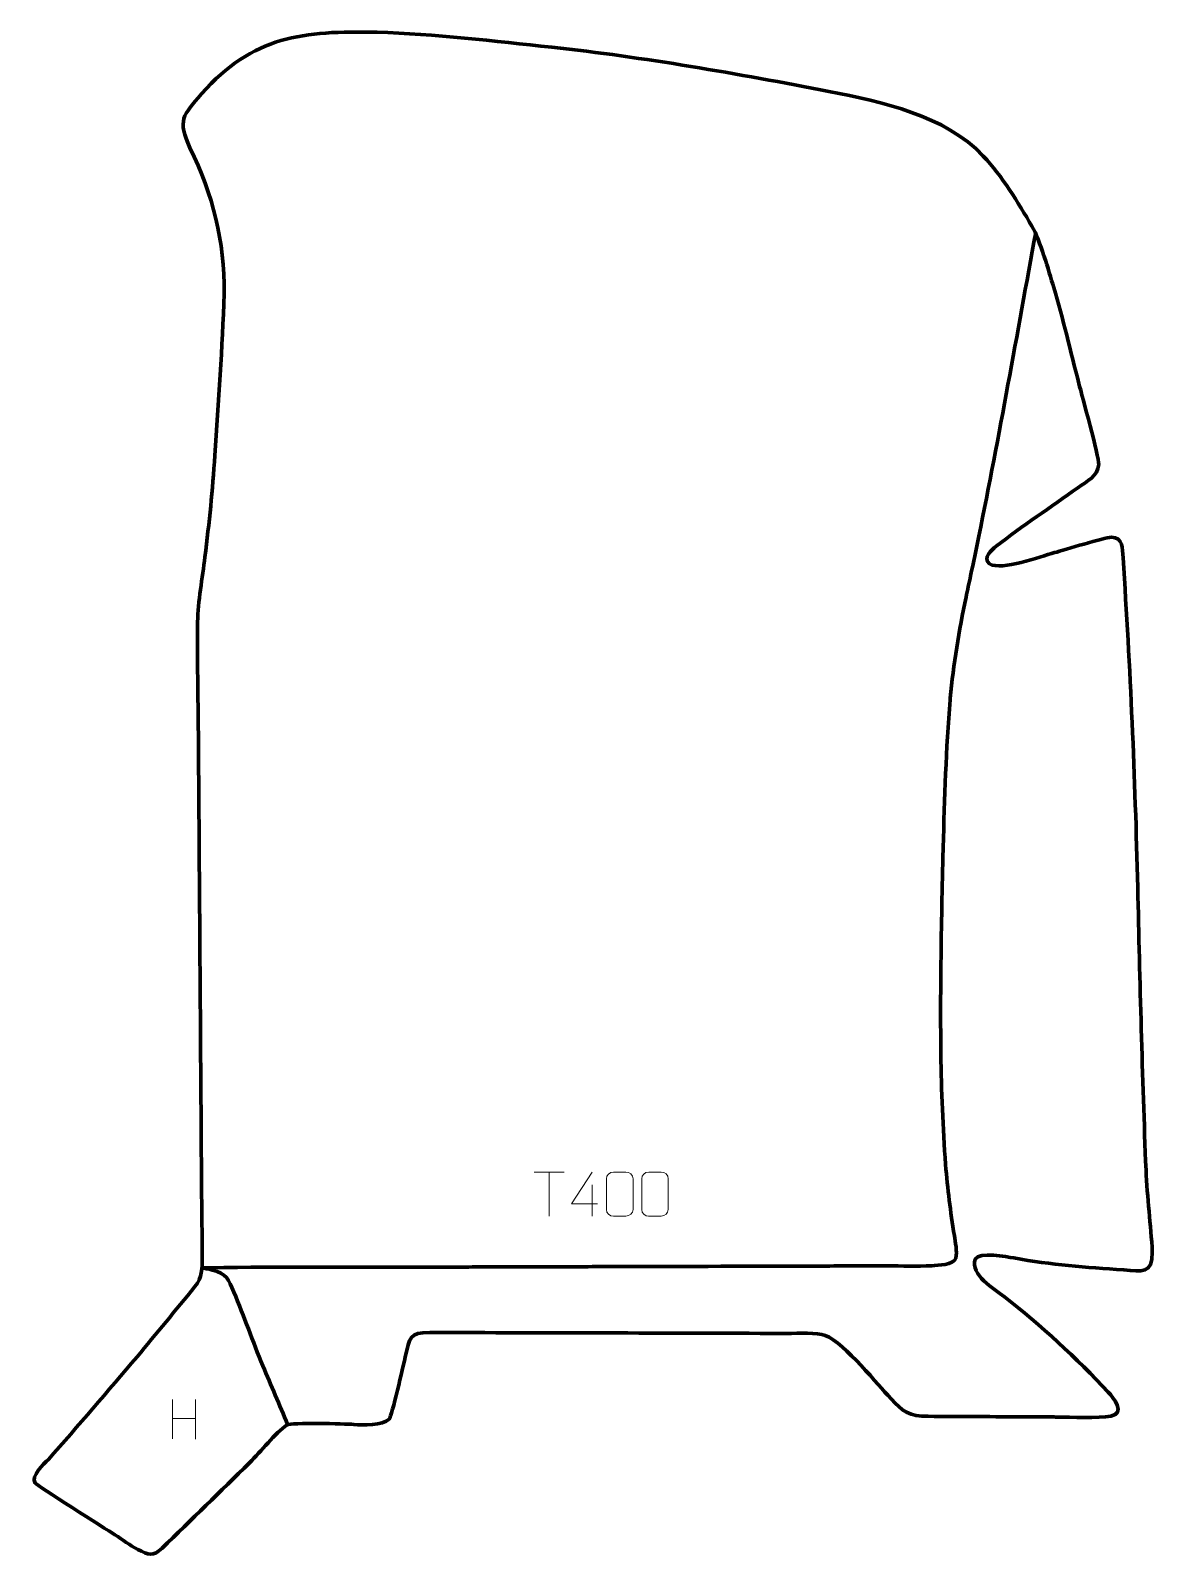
# Model space of a CAD drawing. Header units: millimetres. Extents: x 1020 to 1658, y -106 to 761.
import ezdxf

# ---------------------------------------------------------------- set-up
doc = ezdxf.new("R2010")
doc.units = ezdxf.units.MM
doc.header["$MEASUREMENT"] = 0
doc.layers.add('layer 2', color=7, linetype='Continuous')
doc.layers.add('layer 3', color=7, linetype='Continuous')

msp = doc.modelspace()

# ---------------------------------------------------------------- linework, layer by layer
at = {"layer": 'layer 2', "color": 142, "lineweight": 158}
msp.add_open_spline([(1591.491, 646.2896), (1580.9431, 588.6929), (1570.8038, 531.027), (1559.1645, 473.6361), (1559.1645, 473.6361), (1557.6417, 466.1611), (1556.0836, 458.6952), (1554.4879, 451.2354), (1554.4879, 451.2354), (1553.622, 447.2036), (1552.7603, 443.1713), (1551.9068, 439.137), (1551.9068, 439.137), (1547.8981, 420.1443), (1544.7439, 400.9826), (1542.9632, 381.6473), (1542.9632, 381.6473), (1542.9632, 381.6473), (1542.8753, 380.6943), (1542.8753, 380.6943), (1542.8753, 380.6943), (1540.5277, 352.7716), (1539.6922, 324.8455), (1538.9277, 296.8471), (1538.9277, 296.8471), (1538.9277, 296.8471), (1538.902, 295.904), (1538.902, 295.904), (1538.902, 295.904), (1538.308, 274.2503), (1537.9025, 252.5951), (1537.6377, 230.935), (1537.6377, 230.935), (1537.4338, 213.764), (1537.4002, 196.6027), (1537.6135, 179.4316), (1537.6135, 179.4316), (1537.9019, 158.4502), (1538.6948, 137.5515), (1540.2963, 116.6267), (1540.2963, 116.6267), (1541.4228, 102.48), (1542.9982, 90.1376), (1545.2967, 76.149), (1545.2967, 76.149), (1545.8886, 72.5497), (1546.8358, 66.9844), (1546.1735, 63.4342), (1546.1735, 63.4342), (1544.5919, 59.3822), (1536.2242, 59.3485), (1532.3802, 59.1095), (1532.3802, 59.1095), (1523.9894, 58.588), (1515.4449, 58.9875), (1507.0321, 59.0161), (1507.0321, 59.0161), (1494.6261, 58.9818), (1482.2201, 58.9474), (1469.8139, 58.913), (1469.8139, 58.913), (1431.6415, 58.8072), (1393.469, 58.7015), (1355.2966, 58.5956), (1355.2966, 58.5956), (1343.2086, 58.5621), (1331.1207, 58.5286), (1319.0327, 58.4952), (1319.0327, 58.4952), (1306.3086, 58.4599), (1293.5844, 58.4246), (1280.8603, 58.3893), (1280.8603, 58.3893), (1275.7706, 58.3753), (1270.681, 58.3611), (1265.5912, 58.347), (1265.5912, 58.347), (1265.5912, 58.347), (1264.637, 58.3444), (1264.637, 58.3444), (1264.637, 58.3444), (1258.2749, 58.3267), (1251.9129, 58.3091), (1245.5508, 58.2914), (1245.5508, 58.2914), (1204.5957, 58.1846), (1163.444, 58.5131), (1122.5156, 57.9825), (1122.5156, 57.9825), (1114.5711, 57.8795), (1118.7927, 57.9638), (1123.6857, 56.651), (1123.6857, 56.651), (1131.634, 54.5183), (1132.672, 51.4576), (1135.7762, 44.126), (1135.7762, 44.126), (1141.6479, 30.2582), (1146.4979, 16.0488), (1152.3171, 2.1715), (1152.3171, 2.1715), (1157.0113, -8.9654), (1161.7, -20.1048), (1166.3895, -31.2438)], degree=3, knots=[0, 0, 0, 0, 0.03703704, 0.03703704, 0.03703704, 0.03703704, 0.07407407, 0.07407407, 0.07407407, 0.07407407, 0.11111111, 0.11111111, 0.11111111, 0.11111111, 0.14814815, 0.14814815, 0.14814815, 0.14814815, 0.18518519, 0.18518519, 0.18518519, 0.18518519, 0.22222222, 0.22222222, 0.22222222, 0.22222222, 0.25925926, 0.25925926, 0.25925926, 0.25925926, 0.2962963, 0.2962963, 0.2962963, 0.2962963, 0.33333333, 0.33333333, 0.33333333, 0.33333333, 0.37037037, 0.37037037, 0.37037037, 0.37037037, 0.40740741, 0.40740741, 0.40740741, 0.40740741, 0.44444444, 0.44444444, 0.44444444, 0.44444444, 0.48148148, 0.48148148, 0.48148148, 0.48148148, 0.51851852, 0.51851852, 0.51851852, 0.51851852, 0.55555556, 0.55555556, 0.55555556, 0.55555556, 0.59259259, 0.59259259, 0.59259259, 0.59259259, 0.62962963, 0.62962963, 0.62962963, 0.62962963, 0.66666667, 0.66666667, 0.66666667, 0.66666667, 0.7037037, 0.7037037, 0.7037037, 0.7037037, 0.74074074, 0.74074074, 0.74074074, 0.74074074, 0.77777778, 0.77777778, 0.77777778, 0.77777778, 0.81481481, 0.81481481, 0.81481481, 0.81481481, 0.85185185, 0.85185185, 0.85185185, 0.85185185, 0.88888889, 0.88888889, 0.88888889, 0.88888889, 0.92592593, 0.92592593, 0.92592593, 0.92592593, 1, 1, 1, 1], dxfattribs=at)
at = {"layer": 'layer 2', "color": 142, "lineweight": 9}
for points in [[(1306.4802, 112.2802), (1306.4802, 112.2802), (1323.5097, 112.2802), (1323.5097, 112.2802)], [(1314.9951, 87.2882), (1314.9951, 87.2882), (1314.9951, 112.3039), (1314.9951, 112.3039)], [(1339.5227, 104.9866), (1339.5227, 104.9866), (1339.5227, 87.2779), (1339.5227, 87.2779)], [(1100.9609, -17.0247), (1100.9609, -17.0247), (1100.9609, -39.2726), (1100.9609, -39.2726)], [(1114.1092, -17.0247), (1114.1092, -17.0247), (1114.1092, -39.4306), (1114.1092, -39.4306)], [(1100.9784, -27.6935), (1100.9784, -27.6935), (1114.1092, -27.6935), (1114.1092, -27.6935)]]:
    msp.add_open_spline(points, degree=3, dxfattribs=at)
for points, knots in [([(1342.4741, 94.1987), (1342.4741, 94.1987), (1327.6155, 94.1987), (1327.6155, 94.1987), (1327.6155, 94.1987), (1327.6155, 94.1987), (1339.5227, 112.3142), (1339.5227, 112.3142)], [0, 0, 0, 0, 0.33333333, 0.33333333, 0.33333333, 0.33333333, 1, 1, 1, 1]), ([(1351.5049, 112.3264), (1353.8769, 112.3264), (1356.2493, 112.3264), (1358.6218, 112.3264), (1358.6218, 112.3264), (1360.6072, 112.3621), (1362.6382, 110.8641), (1362.6654, 108.4159), (1362.6654, 108.4159), (1362.665, 102.6441), (1362.665, 96.872), (1362.6654, 91.0995), (1362.6654, 91.0995), (1362.5229, 88.766), (1360.8123, 87.2801), (1358.6218, 87.2692), (1358.6218, 87.2692), (1356.2434, 87.2696), (1353.8651, 87.2696), (1351.4872, 87.2692), (1351.4872, 87.2692), (1349.5238, 87.1634), (1347.5124, 89.056), (1347.5239, 91.082), (1347.5239, 91.082), (1347.5243, 96.877), (1347.5243, 102.6717), (1347.5239, 108.4659), (1347.5239, 108.4659), (1347.5282, 110.6133), (1349.3097, 112.34), (1351.5049, 112.3264)], [0, 0, 0, 0, 0.11111111, 0.11111111, 0.11111111, 0.11111111, 0.22222222, 0.22222222, 0.22222222, 0.22222222, 0.33333333, 0.33333333, 0.33333333, 0.33333333, 0.44444444, 0.44444444, 0.44444444, 0.44444444, 0.55555556, 0.55555556, 0.55555556, 0.55555556, 0.66666667, 0.66666667, 0.66666667, 0.66666667, 0.77777778, 0.77777778, 0.77777778, 0.77777778, 1, 1, 1, 1]), ([(1371.5547, 112.3264), (1373.9267, 112.3264), (1376.2991, 112.3264), (1378.6716, 112.3264), (1378.6716, 112.3264), (1380.657, 112.3621), (1382.688, 110.8641), (1382.7152, 108.4159), (1382.7152, 108.4159), (1382.7148, 102.6441), (1382.7148, 96.872), (1382.7152, 91.0995), (1382.7152, 91.0995), (1382.5727, 88.766), (1380.8621, 87.2801), (1378.6716, 87.2692), (1378.6716, 87.2692), (1376.2932, 87.2696), (1373.9149, 87.2696), (1371.537, 87.2692), (1371.537, 87.2692), (1369.5736, 87.1634), (1367.5622, 89.056), (1367.5737, 91.082), (1367.5737, 91.082), (1367.5741, 96.877), (1367.5741, 102.6717), (1367.5737, 108.4659), (1367.5737, 108.4659), (1367.578, 110.6133), (1369.3595, 112.34), (1371.5547, 112.3264)], [0, 0, 0, 0, 0.11111111, 0.11111111, 0.11111111, 0.11111111, 0.22222222, 0.22222222, 0.22222222, 0.22222222, 0.33333333, 0.33333333, 0.33333333, 0.33333333, 0.44444444, 0.44444444, 0.44444444, 0.44444444, 0.55555556, 0.55555556, 0.55555556, 0.55555556, 0.66666667, 0.66666667, 0.66666667, 0.66666667, 0.77777778, 0.77777778, 0.77777778, 0.77777778, 1, 1, 1, 1])]:
    msp.add_open_spline(points, degree=3, knots=knots, dxfattribs=at)
at = {"layer": 'layer 3', "color": 242, "lineweight": 158}
msp.add_open_spline([(1316.4706, 751.6188), (1368.9005, 745.9233), (1422.2306, 736.5144), (1474.0259, 726.4895), (1474.0259, 726.4895), (1504.3528, 720.3241), (1539.6519, 713.1722), (1561.7322, 689.7796), (1561.7322, 689.7796), (1572.2185, 678.5383), (1581.5859, 663.2295), (1589.3498, 649.9153), (1589.3498, 649.9153), (1594.0088, 641.6247), (1598.8203, 624.7817), (1601.7297, 615.1392), (1601.7297, 615.1392), (1607.0547, 597.3753), (1611.3665, 578.524), (1616.0316, 560.4821), (1616.0316, 560.4821), (1617.9105, 553.2258), (1627.372, 519.1181), (1627.3298, 514.4622), (1627.3298, 514.4622), (1626.8144, 507.7509), (1620.5911, 504.9261), (1615.5255, 501.274), (1615.5255, 501.274), (1600.1648, 490.253), (1583.947, 479.4604), (1568.987, 468.0216), (1568.987, 468.0216), (1566.2346, 465.917), (1561.242, 461.3543), (1565.2945, 457.943), (1565.2945, 457.943), (1572.2208, 453.8729), (1593.9084, 462.07), (1602.1347, 464.3449), (1602.1347, 464.3449), (1607.9501, 465.9597), (1630.349, 472.908), (1634.5064, 473.0891), (1634.5064, 473.0891), (1641.2712, 472.9302), (1640.764, 466.7489), (1641.1123, 461.4928), (1641.1123, 461.4928), (1645.2757, 398.7653), (1647.9698, 336.8343), (1649.4604, 273.9911), (1649.4604, 273.9911), (1650.7387, 220.5743), (1652.0296, 166.8023), (1654.1855, 113.4277), (1654.1855, 113.4277), (1654.8969, 97.7587), (1656.9011, 82.3087), (1657.7723, 66.755), (1657.7723, 66.755), (1657.857, 54.0608), (1651.9851, 55.9974), (1641.5318, 56.6982), (1641.5318, 56.6982), (1619.9145, 58.106), (1600.4913, 59.6649), (1579.0778, 63.4784), (1579.0778, 63.4784), (1575.0573, 64.1944), (1559.365, 67.2026), (1557.1353, 62.8442), (1557.1353, 62.8442), (1554.177, 53.7421), (1567.6902, 46.0934), (1573.7048, 41.4783), (1573.7048, 41.4783), (1594.3185, 25.4973), (1614.8459, 6.3673), (1632.6532, -12.6966), (1632.6532, -12.6966), (1635.77, -16.0334), (1642.7496, -24.8709), (1634.2267, -26.3742), (1634.2267, -26.3742), (1626.937, -27.6599), (1611.6027, -27.071), (1603.631, -26.9113), (1603.631, -26.9113), (1603.0591, -26.8998), (1602.4885, -26.8903), (1601.9168, -26.8826), (1601.9168, -26.8826), (1595.5792, -26.8447), (1589.2414, -26.8068), (1582.9038, -26.769), (1582.9038, -26.769), (1564.2262, -26.6576), (1545.4903, -26.6526), (1526.8213, -26.4493), (1526.8213, -26.4493), (1517.3704, -26.1064), (1513.6022, -20.9244), (1507.3849, -14.4716), (1507.3849, -14.4716), (1499.6905, -6.298), (1480.0795, 18.3613), (1469.8763, 20.0743), (1469.8763, 20.0743), (1463.6925, 21.1125), (1453.9354, 20.5825), (1447.3796, 20.5884), (1447.3796, 20.5884), (1380.6522, 20.9306), (1313.9184, 20.8089), (1247.1955, 21.1905), (1247.1955, 21.1905), (1235.1712, 21.1074), (1236.0405, 18.2245), (1233.2313, 7.2416), (1233.2313, 7.2416), (1231.877, 1.9473), (1225.7681, -26.1858), (1224.0088, -28.1173), (1224.0088, -28.1173), (1220.5661, -31.8971), (1208.9276, -31.4845), (1203.9389, -31.1295), (1203.9389, -31.1295), (1198.7523, -30.7604), (1168.2937, -29.9325), (1166.0777, -31.399), (1166.0777, -31.399), (1159.2869, -35.893), (1151.0901, -46.6346), (1144.7416, -52.8426), (1144.7416, -52.8426), (1128.1809, -69.0405), (1111.7025, -85.3794), (1095.0319, -101.4577), (1095.0319, -101.4577), (1090.1559, -106.1604), (1087.0303, -105.31), (1081.2118, -102.1605), (1081.2118, -102.1605), (1076.8059, -99.7757), (1072.4332, -96.5785), (1068.2062, -93.8263), (1068.2062, -93.8263), (1063.0924, -90.5425), (1023.5936, -65.6053), (1022.8674, -64.4553), (1022.8674, -64.4553), (1020.2684, -60.3393), (1027.7315, -53.9313), (1030.3976, -50.9647), (1030.3976, -50.9647), (1047.4031, -31.9393), (1064.2642, -12.1117), (1080.7824, 7.3651), (1080.7824, 7.3651), (1091.8961, 20.4993), (1102.7689, 33.9629), (1113.731, 47.2419), (1113.731, 47.2419), (1117.9453, 52.3469), (1117.7472, 57.5443), (1117.8236, 63.9049), (1117.8236, 63.9049), (1117.942, 73.7587), (1117.616, 84.0362), (1117.546, 93.9538), (1117.546, 93.9538), (1117.3216, 125.7613), (1117.0973, 157.5687), (1116.8729, 189.3761), (1116.8729, 189.3761), (1116.828, 195.7376), (1116.7832, 202.0991), (1116.7383, 208.4605), (1116.7383, 208.4605), (1116.5139, 240.2679), (1116.2896, 272.0753), (1116.0652, 303.8827), (1116.0652, 303.8827), (1115.9306, 322.9671), (1115.796, 342.0516), (1115.6614, 361.136), (1115.6614, 361.136), (1115.5024, 382.3227), (1114.8933, 403.8844), (1115.2136, 425.0267), (1115.2136, 425.0267), (1115.3856, 436.3842), (1118.0064, 450.2651), (1119.4034, 461.8394), (1119.4034, 461.8394), (1121.791, 481.4556), (1123.7844, 499.865), (1125.0236, 519.6209), (1125.0236, 519.6209), (1126.936, 549.9467), (1129.4408, 581.0525), (1130.2473, 611.3669), (1130.2473, 611.3669), (1130.5967, 641.9425), (1123.9836, 667.0845), (1110.8575, 694.5173), (1110.8575, 694.5173), (1103.6548, 710.0561), (1106.8013, 712.8185), (1117.4868, 725.0577), (1117.4868, 725.0577), (1146.3207, 758.0839), (1175.5732, 761.0975), (1217.1955, 760.0901), (1217.1955, 760.0901), (1249.8144, 759.3007), (1283.9323, 754.9683), (1316.4706, 751.6188)], degree=3, knots=[0, 0, 0, 0, 0.01785714, 0.01785714, 0.01785714, 0.01785714, 0.03571429, 0.03571429, 0.03571429, 0.03571429, 0.05357143, 0.05357143, 0.05357143, 0.05357143, 0.07142857, 0.07142857, 0.07142857, 0.07142857, 0.08928571, 0.08928571, 0.08928571, 0.08928571, 0.10714286, 0.10714286, 0.10714286, 0.10714286, 0.125, 0.125, 0.125, 0.125, 0.14285714, 0.14285714, 0.14285714, 0.14285714, 0.16071429, 0.16071429, 0.16071429, 0.16071429, 0.17857143, 0.17857143, 0.17857143, 0.17857143, 0.19642857, 0.19642857, 0.19642857, 0.19642857, 0.21428571, 0.21428571, 0.21428571, 0.21428571, 0.23214286, 0.23214286, 0.23214286, 0.23214286, 0.25, 0.25, 0.25, 0.25, 0.26785714, 0.26785714, 0.26785714, 0.26785714, 0.28571429, 0.28571429, 0.28571429, 0.28571429, 0.30357143, 0.30357143, 0.30357143, 0.30357143, 0.32142857, 0.32142857, 0.32142857, 0.32142857, 0.33928571, 0.33928571, 0.33928571, 0.33928571, 0.35714286, 0.35714286, 0.35714286, 0.35714286, 0.375, 0.375, 0.375, 0.375, 0.39285714, 0.39285714, 0.39285714, 0.39285714, 0.41071429, 0.41071429, 0.41071429, 0.41071429, 0.42857143, 0.42857143, 0.42857143, 0.42857143, 0.44642857, 0.44642857, 0.44642857, 0.44642857, 0.46428571, 0.46428571, 0.46428571, 0.46428571, 0.48214286, 0.48214286, 0.48214286, 0.48214286, 0.5, 0.5, 0.5, 0.5, 0.51785714, 0.51785714, 0.51785714, 0.51785714, 0.53571429, 0.53571429, 0.53571429, 0.53571429, 0.55357143, 0.55357143, 0.55357143, 0.55357143, 0.57142857, 0.57142857, 0.57142857, 0.57142857, 0.58928571, 0.58928571, 0.58928571, 0.58928571, 0.60714286, 0.60714286, 0.60714286, 0.60714286, 0.625, 0.625, 0.625, 0.625, 0.64285714, 0.64285714, 0.64285714, 0.64285714, 0.66071429, 0.66071429, 0.66071429, 0.66071429, 0.67857143, 0.67857143, 0.67857143, 0.67857143, 0.69642857, 0.69642857, 0.69642857, 0.69642857, 0.71428571, 0.71428571, 0.71428571, 0.71428571, 0.73214286, 0.73214286, 0.73214286, 0.73214286, 0.75, 0.75, 0.75, 0.75, 0.76785714, 0.76785714, 0.76785714, 0.76785714, 0.78571429, 0.78571429, 0.78571429, 0.78571429, 0.80357143, 0.80357143, 0.80357143, 0.80357143, 0.82142857, 0.82142857, 0.82142857, 0.82142857, 0.83928571, 0.83928571, 0.83928571, 0.83928571, 0.85714286, 0.85714286, 0.85714286, 0.85714286, 0.875, 0.875, 0.875, 0.875, 0.89285714, 0.89285714, 0.89285714, 0.89285714, 0.91071429, 0.91071429, 0.91071429, 0.91071429, 0.92857143, 0.92857143, 0.92857143, 0.92857143, 0.94642857, 0.94642857, 0.94642857, 0.94642857, 0.96428571, 0.96428571, 0.96428571, 0.96428571, 1, 1, 1, 1], dxfattribs=at)

doc.saveas('drawing.dxf')
